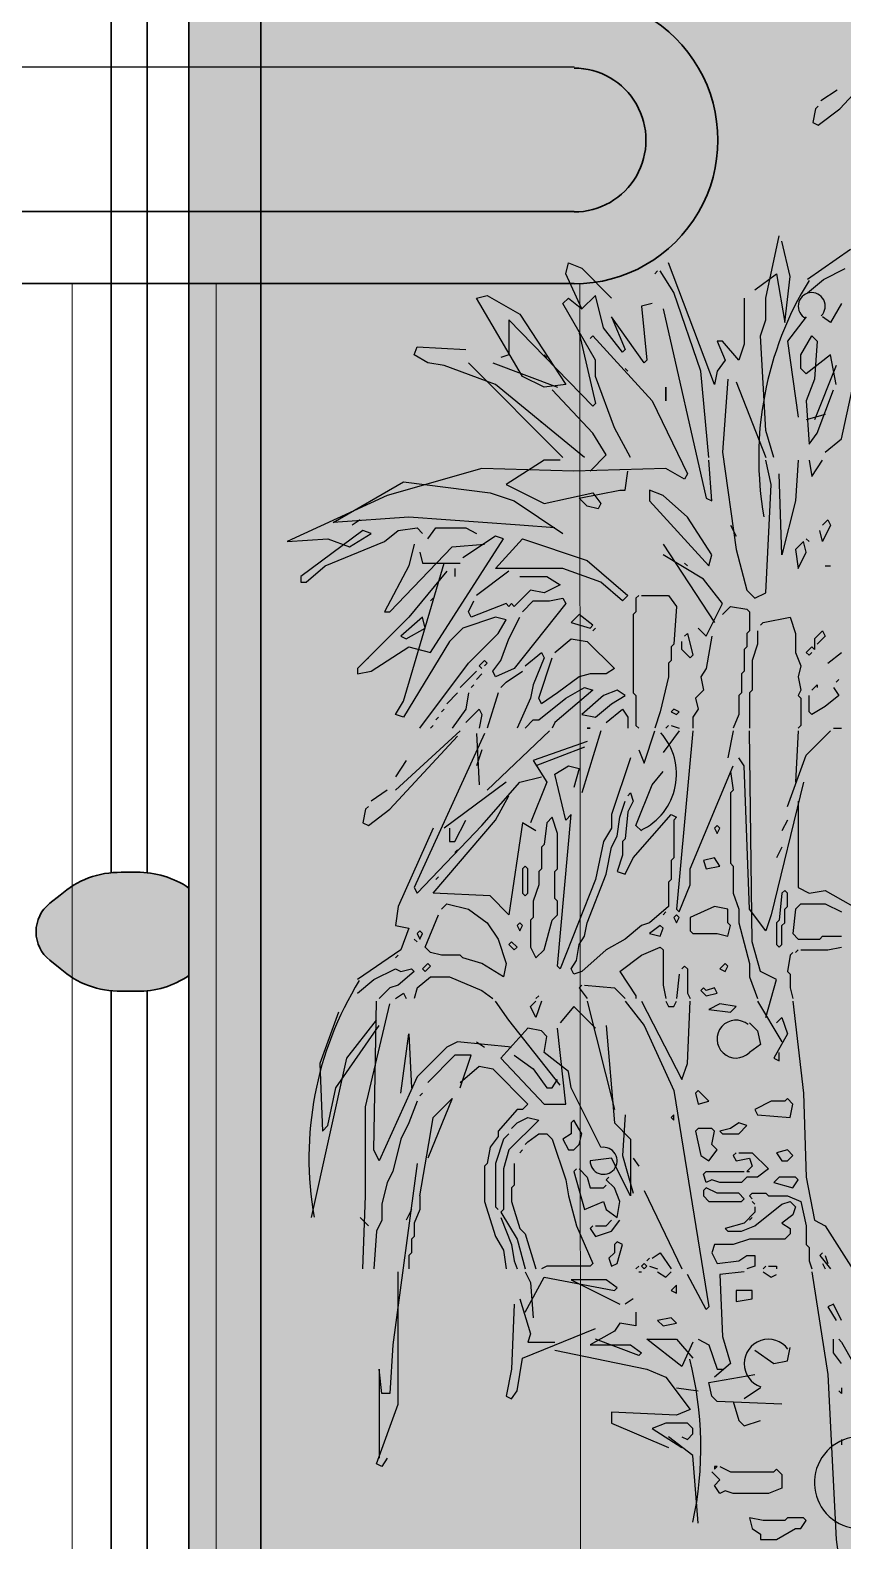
# Model space of a CAD drawing. Header units: millimetres. Extents: x 35877 to 3066687, y -650199 to -40525.
# Drawn here: x 144684.86 to 144696.17, y -179783.84 to -179762.84 of the extents above; entities that cross this region are included whole.
import ezdxf

# ---------------------------------------------------------------- set-up
doc = ezdxf.new("R2010")
doc.units = ezdxf.units.MM
doc.header["$MEASUREMENT"] = 0
for name, color, linetype, lineweight in [('A8_FURNITURE', 32, 'Continuous', 30), ('dim05', 1, 'Continuous', 13), ('Elevation 4.5', 206, 'Continuous', 5), ('FURNITURE', 32, 'Continuous', 9), ('NAME PLATE', 7, 'Continuous', 25)]:
    doc.layers.add(name, color=color, linetype=linetype, lineweight=lineweight)

# ---------------------------------------------------------------- blocks, each defined once
blk = doc.blocks.new('A$C76AA168E')
at = {"color": 116, "linetype": 'ByBlock', "true_color": 0x136734, "transparency": 33554687}
for p, q in [((234.45, 1202.68), (263.12, 1233.65)), ((233.3, 1210.71), (226.42, 1206.12)), ((224.12, 1202.68), (222.98, 1196.95)), ((225.27, 1203.83), (224.12, 1202.68)), ((224.12, 1202.68), (225.27, 1203.83)), ((225.27, 1195.8), (234.45, 1202.68)), ((222.98, 1196.95), (225.27, 1195.8)), ((203.03, 1122.5), (208.77, 1148.88)), ((213.35, 1131.67), (209.91, 1146.58)), ((239.04, 1143.03), (220.68, 1130.42)), ((118.15, 1132.82), (119.29, 1137.41)), ((119.29, 1137.41), (125.03, 1135.11)), ((125.03, 1135.11), (137.65, 1122.5)), ((181.24, 1085.79), (161.74, 1137.41)), ((227.56, 1130.42), (236.74, 1135)), ((125.03, 1117.91), (118.15, 1132.82)), ((157.15, 1133.97), (156, 1132.82)), ((156, 1132.82), (157.15, 1133.97)), ((164.03, 1124.79), (158.29, 1133.97)), ((198.44, 1125.94), (207.62, 1132.82)), ((207.62, 1132.82), (211.06, 1112.17)), ((211.06, 1112.17), (213.35, 1131.67)), ((220.68, 1124.68), (227.56, 1130.42)), ((80.29, 1122.5), (84.88, 1123.64)), ((99.79, 1089.23), (80.29, 1122.5)), ((84.88, 1123.64), (98.65, 1115.61)), ((117, 1120.2), (119.29, 1122.5)), ((119.29, 1122.5), (125.03, 1117.91)), ((130.77, 1123.64), (125.03, 1117.91)), ((134.21, 1109.88), (130.77, 1123.64)), ((175.5, 1091.53), (164.03, 1124.79)), ((193.85, 1122.5), (193.85, 1103)), ((203.03, 1113.32), (203.03, 1122.5)), ((98.65, 1115.61), (118.15, 1085.79)), ((130.77, 1096.11), (117, 1120.2)), ((154.85, 1120.2), (150.27, 1119.06)), ((150.27, 1119.06), (152.56, 1096.11)), ((159.44, 1117.91), (177.79, 1037.61)), ((235.15, 1120.2), (230.56, 1112.17)), ((94.06, 1113.32), (94.06, 1098.41)), ((129.62, 1076.61), (94.06, 1113.32)), ((142.24, 1099.56), (134.21, 1109.88)), ((151.41, 1094.97), (137.65, 1114.47)), ((137.65, 1114.47), (143.38, 1100.7)), ((200.74, 1106.44), (203.03, 1113.32)), ((220.24, 1114.47), (212.21, 1104.14)), ((230.56, 1112.17), (227.12, 1114.47)), ((123.88, 1107.58), (130.77, 1077.76)), ((128.47, 1105.29), (129.62, 1106.44)), ((129.62, 1106.44), (154.85, 1078.91)), ((184.68, 1104.14), (182.38, 1104.14)), ((182.38, 1104.14), (185.82, 1096.11)), ((191.56, 1096.11), (184.68, 1104.14)), ((193.85, 1103), (191.56, 1096.11)), ((203.03, 1066.29), (200.74, 1106.44)), ((212.21, 1104.14), (216.79, 1072.03)), ((217.94, 1098.41), (222.53, 1106.44)), ((222.53, 1106.44), (224.82, 1104.14)), ((224.82, 1104.14), (223.68, 1088.08)), ((53.91, 1098.41), (55.06, 1101.85)), ((59.65, 1094.97), (53.91, 1098.41)), ((55.06, 1101.85), (75.71, 1100.7)), ((94.06, 1098.41), (90.62, 1097.26)), ((108.97, 1098.41), (110.12, 1097.26)), ((130.77, 1089.23), (130.77, 1096.11)), ((143.38, 1100.7), (142.24, 1099.56)), ((152.56, 1096.11), (151.41, 1094.97)), ((185.82, 1096.11), (182.38, 1091.53)), ((217.94, 1092.67), (217.94, 1098.41)), ((230.56, 1098.41), (220.24, 1090.38)), ((232.85, 1085.79), (230.56, 1098.41)), ((66.53, 1093.82), (59.65, 1094.97)), ((88.32, 1085.79), (66.53, 1093.82)), ((76.85, 1094.97), (117, 1054.82)), ((87.18, 1094.97), (114.71, 1084.64)), ((108.97, 1084.64), (99.79, 1089.23)), ((138.79, 1067.44), (130.77, 1089.23)), ((143.38, 1092.67), (144.53, 1091.53)), ((178.94, 1054.82), (175.5, 1091.53)), ((182.38, 1091.53), (181.24, 1085.79)), ((220.24, 1090.38), (217.94, 1092.67)), ((232.85, 1093.82), (223.68, 1070.88)), ((126.18, 1054.82), (88.32, 1085.79)), ((118.15, 1085.79), (108.97, 1084.64)), ((129.62, 1065.14), (112.41, 1083.5)), ((160.59, 1084.64), (160.59, 1078.91)), ((160.59, 1078.91), (160.59, 1084.64)), ((186.97, 1088.08), (184.68, 1057.11)), ((190.41, 1086.94), (203.03, 1054.82)), ((223.68, 1088.08), (220.24, 1078.91)), ((224.82, 1065.14), (231.71, 1083.5)), ((235.15, 1062.85), (239.74, 1083.5)), ((130.77, 1077.76), (129.62, 1076.61)), ((154.85, 1078.91), (169.77, 1047.94)), ((220.24, 1078.91), (221.38, 1060.56)), ((106.68, 1070.88), (107.82, 1069.73)), ((228.27, 1073.17), (220.24, 1070.88)), ((135.35, 1055.97), (129.62, 1065.14)), ((145.68, 1054.82), (138.79, 1067.44)), ((206.47, 1054.82), (203.03, 1066.29)), ((221.38, 1060.56), (224.82, 1065.14)), ((184.68, 1057.11), (190.41, 1015.82)), ((228.27, 1057.11), (235.15, 1062.85)), ((108.97, 1053.67), (92.91, 1043.35)), ((115.85, 1053.67), (108.97, 1053.67)), ((128.47, 1049.08), (135.35, 1055.97)), ((180.09, 1036.47), (178.94, 1053.67)), ((205.32, 1043.35), (203.03, 1053.67)), ((216.79, 1053.67), (215.65, 1036.47)), ((221.38, 1053.67), (222.53, 1046.79)), ((222.53, 1046.79), (227.12, 1053.67)), ((19.5, 1027.29), (49.32, 1044.5)), ((82.59, 1050.23), (42.44, 1038.76)), ((49.32, 1044.5), (86.03, 1039.91)), ((121.59, 1049.08), (82.59, 1050.23)), ((160.59, 1050.23), (121.59, 1049.08)), ((143.38, 1041.06), (144.53, 1049.08)), ((168.62, 1045.64), (160.59, 1050.23)), ((169.77, 1047.94), (168.62, 1045.64)), ((209.91, 1013.53), (208.77, 1047.94)), ((42.44, 1038.76), (0, 1019.26)), ((86.03, 1039.91), (96.35, 1036.47)), ((92.91, 1043.35), (108.97, 1035.32)), ((108.97, 1035.32), (129.62, 1039.91)), ((123.88, 1037.61), (141.09, 1041.06)), ((129.62, 1039.91), (133.06, 1035.32)), ((141.09, 1041.06), (143.38, 1041.06)), ((153.71, 1041.06), (153.71, 1036.47)), ((159.44, 1038.76), (153.71, 1041.06)), ((169.77, 1029.58), (159.44, 1038.76)), ((203.03, 997.47), (205.32, 1043.35)), ((96.35, 1036.47), (117, 1022.7)), ((127.32, 1034.17), (123.88, 1037.61)), ((131.91, 1033.03), (127.32, 1034.17)), ((133.06, 1035.32), (131.91, 1033.03)), ((153.71, 1036.47), (178.94, 1008.94)), ((177.79, 1037.61), (180.09, 1036.47)), ((215.65, 1036.47), (209.91, 1013.53)), ((51.62, 1029.58), (19.5, 1027.29)), ((30.97, 1028.44), (27.53, 1026.14)), ((98.65, 1026.14), (51.62, 1029.58)), ((113.56, 1025), (98.65, 1026.14)), ((180.09, 1013.53), (169.77, 1029.58)), ((188.12, 1026.14), (190.41, 1021.55)), ((227.12, 1026.14), (229.41, 1028.44)), ((230.56, 1026.14), (227.12, 1019.26)), ((229.41, 1028.44), (230.56, 1026.14)), ((0, 1019.26), (17.21, 1020.41)), ((32.12, 1023.85), (5.74, 1004.35)), ((16.06, 1008.94), (41.29, 1019.26)), ((17.21, 1020.41), (26.38, 1016.97)), ((26.38, 1016.97), (35.56, 1022.7)), ((35.56, 1022.7), (32.12, 1023.85)), ((41.29, 1019.26), (47.03, 1023.85)), ((47.03, 1023.85), (55.06, 1025)), ((55.06, 1025), (57.35, 1022.7)), ((59.65, 1020.41), (63.09, 1025)), ((60.79, 972.23), (91.76, 1020.41)), ((63.09, 1025), (75.71, 1025)), ((88.32, 1021.55), (74.56, 1012.38)), ((75.71, 1025), (80.29, 1022.7)), ((91.76, 1020.41), (88.32, 1021.55)), ((88.32, 1007.79), (99.79, 1020.41)), ((99.79, 1020.41), (127.32, 1011.23)), ((219.09, 1019.26), (215.65, 1015.82)), ((220.24, 1014.67), (219.09, 1019.26)), ((220.24, 1020.41), (221.38, 1019.26)), ((227.12, 1019.26), (225.97, 1023.85)), ((43.59, 989.44), (69.97, 1016.97)), ((53.91, 1018.11), (51.62, 1008.94)), ((56.21, 1014.67), (57.35, 1010.08)), ((69.97, 1016.97), (83.74, 1018.11)), ((159.44, 1018.11), (181.24, 984.85)), ((176.65, 1003.2), (159.44, 1013.53)), ((178.94, 1008.94), (180.09, 1013.53)), ((190.41, 1015.82), (195, 998.61)), ((215.65, 1015.82), (216.79, 1007.79)), ((216.79, 1007.79), (220.24, 1014.67)), ((8.03, 1002.05), (16.06, 1008.94)), ((51.62, 1008.94), (41.29, 989.44)), ((49.32, 951.58), (66.53, 1010.08)), ((67.68, 1006.64), (51.62, 987.14)), ((57.35, 1010.08), (73.41, 1010.08)), ((71.12, 1007.79), (71.12, 1004.35)), ((94.06, 1006.64), (80.29, 996.32)), ((117, 1007.79), (88.32, 1007.79)), ((133.06, 1002.05), (117, 1007.79)), ((127.32, 1011.23), (144.53, 996.32)), ((168.62, 1010.08), (169.77, 1008.94)), ((228.27, 1008.94), (230.56, 1008.94)), ((5.74, 1004.35), (5.74, 1002.05)), ((5.74, 1002.05), (8.03, 1002.05)), ((98.65, 1004.35), (110.12, 1004.35)), ((115.85, 1000.91), (108.97, 997.47)), ((110.12, 1004.35), (115.85, 1000.91)), ((142.24, 994.03), (133.06, 1002.05)), ((184.68, 992.88), (176.65, 1003.2)), ((60.79, 994.03), (61.94, 995.17)), ((76.85, 989.44), (79.15, 994.03)), ((103.24, 998.61), (96.35, 991.73)), ((99.79, 989.44), (104.38, 994.03)), ((108.97, 997.47), (103.24, 998.61)), ((104.38, 994.03), (111.26, 994.03)), ((111.26, 994.03), (117, 995.17)), ((117, 995.17), (118.15, 992.88)), ((144.53, 996.32), (142.24, 994.03)), ((149.12, 996.32), (147.97, 995.17)), ((147.97, 995.17), (149.12, 996.32)), ((147.97, 995.17), (147.97, 989.44)), ((150.27, 996.32), (161.74, 996.32)), ((161.74, 996.32), (165.18, 991.73)), ((195, 998.61), (198.44, 995.17)), ((198.44, 995.17), (203.03, 997.47)), ((51.62, 987.14), (29.82, 965.35)), ((41.29, 989.44), (43.59, 989.44)), ((57.35, 987.14), (48.18, 979.11)), ((58.5, 982.55), (57.35, 987.14)), ((88.32, 987.14), (74.56, 982.55)), ((78, 987.14), (76.85, 989.44)), ((92.91, 992.88), (78, 987.14)), ((92.91, 986), (88.32, 987.14)), ((94.06, 991.73), (92.91, 992.88)), ((95.21, 992.88), (94.06, 991.73)), ((94.06, 977.97), (98.65, 987.14)), ((96.35, 991.73), (95.21, 992.88)), ((118.15, 992.88), (96.35, 965.35)), ((123.88, 988.29), (120.44, 984.85)), ((129.62, 983.7), (123.88, 988.29)), ((147.97, 989.44), (146.82, 988.29)), ((146.82, 988.29), (146.82, 955.03)), ((165.18, 991.73), (164.03, 975.67)), ((177.79, 979.11), (184.68, 992.88)), ((184.68, 988.29), (188.12, 991.73)), ((188.12, 991.73), (195, 990.58)), ((195, 990.58), (196.15, 989.44)), ((196.15, 989.44), (196.15, 981.41)), ((201.88, 984.85), (213.35, 987.14)), ((213.35, 987.14), (215.65, 980.26)), ((50.47, 977.97), (58.5, 982.55)), ((74.56, 982.55), (68.82, 976.82)), ((76.85, 967.64), (89.47, 980.26)), ((89.47, 980.26), (92.91, 986)), ((120.44, 984.85), (128.47, 982.55)), ((128.47, 982.55), (129.62, 983.7)), ((130.77, 982.55), (129.62, 981.41)), ((129.62, 981.41), (130.77, 982.55)), ((168.62, 979.11), (169.77, 980.26)), ((169.77, 980.26), (172.06, 971.08)), ((174.35, 982.55), (177.79, 979.11)), ((196.15, 981.41), (195, 980.26)), ((195, 980.26), (195, 974.53)), ((199.59, 981.41), (199.59, 975.67)), ((200.74, 983.7), (201.88, 984.85)), ((215.65, 980.26), (215.65, 972.23)), ((223.68, 977.97), (227.12, 981.41)), ((227.12, 981.41), (228.27, 979.11)), ((35.56, 964.2), (51.62, 974.53)), ((48.18, 979.11), (50.47, 977.97)), ((68.82, 976.82), (49.32, 944.7)), ((51.62, 974.53), (60.79, 972.23)), ((90.62, 968.79), (94.06, 977.97)), ((113.56, 972.23), (120.44, 977.97)), ((120.44, 977.97), (127.32, 976.82)), ((127.32, 976.82), (138.79, 965.35)), ((164.03, 975.67), (162.88, 974.53)), ((162.88, 974.53), (162.88, 968.79)), ((167.47, 973.38), (167.47, 976.82)), ((180.09, 979.11), (177.79, 965.35)), ((195, 974.53), (193.85, 973.38)), ((199.59, 975.67), (197.29, 968.79)), ((222.53, 974.53), (220.24, 972.23)), ((223.68, 973.38), (222.53, 974.53)), ((223.68, 977.97), (223.68, 973.38)), ((228.27, 979.11), (224.82, 975.67)), ((34.41, 969.94), (33.26, 968.79)), ((33.26, 968.79), (34.41, 969.94)), ((56.21, 940.11), (76.85, 967.64)), ((81.44, 966.5), (83.74, 968.79)), ((83.74, 968.79), (84.88, 967.64)), ((84.88, 967.64), (83.74, 966.5)), ((87.18, 964.2), (90.62, 968.79)), ((100.94, 966.5), (107.82, 972.23)), ((108.97, 969.94), (104.38, 958.47)), ((106.68, 952.73), (112.41, 969.94)), ((107.82, 972.23), (108.97, 969.94)), ((162.88, 968.79), (161.74, 967.64)), ((161.74, 967.64), (161.74, 961.91)), ((170.91, 969.94), (167.47, 973.38)), ((172.06, 971.08), (170.91, 969.94)), ((193.85, 973.38), (193.85, 964.2)), ((197.29, 968.79), (197.29, 956.17)), ((215.65, 972.23), (217.94, 966.5)), ((220.24, 972.23), (221.38, 971.08)), ((221.38, 971.08), (222.53, 972.23)), ((229.41, 967.64), (235.15, 972.23)), ((29.82, 965.35), (29.82, 963.05)), ((29.82, 963.05), (35.56, 964.2)), ((73.41, 957.32), (80.29, 964.2)), ((80.29, 960.76), (82.59, 963.05)), ((82.59, 965.35), (81.44, 966.5)), ((81.44, 966.5), (82.59, 965.35)), ((88.32, 961.91), (87.18, 964.2)), ((96.35, 965.35), (88.32, 961.91)), ((92.91, 959.61), (99.79, 964.2)), ((123.88, 961.91), (114.71, 955.03)), ((128.47, 963.05), (123.88, 961.91)), ((135.35, 963.05), (128.47, 963.05)), ((138.79, 965.35), (135.35, 963.05)), ((161.74, 961.91), (158.29, 947)), ((177.79, 965.35), (175.5, 961.91)), ((175.5, 961.91), (176.65, 956.17)), ((193.85, 964.2), (192.71, 963.05)), ((192.71, 963.05), (192.71, 955.03)), ((217.94, 966.5), (216.79, 961.91)), ((216.79, 961.91), (217.94, 956.17)), ((67.68, 950.44), (72.26, 955.03)), ((76.85, 955.03), (75.71, 948.14)), ((78, 957.32), (79.15, 958.47)), ((89.47, 955.03), (84.88, 940.11)), ((90.62, 957.32), (92.91, 959.61)), ((104.38, 958.47), (103.24, 952.73)), ((114.71, 955.03), (107.82, 950.44)), ((129.62, 956.17), (113.56, 942.41)), ((118.15, 952.73), (126.18, 957.32)), ((126.18, 957.32), (129.62, 956.17)), ((139.94, 956.17), (134.21, 953.88)), ((143.38, 953.88), (139.94, 956.17)), ((146.82, 955.03), (147.97, 953.88)), ((176.65, 956.17), (173.21, 952.73)), ((192.71, 955.03), (191.56, 953.88)), ((197.29, 956.17), (196.15, 955.03)), ((196.15, 955.03), (196.15, 940.11)), ((217.94, 956.17), (216.79, 953.88)), ((222.53, 956.17), (224.82, 958.47)), ((224.82, 958.47), (224.82, 957.32)), ((231.71, 957.32), (234, 953.88)), ((232.85, 959.61), (234, 960.76)), ((45.88, 945.85), (49.32, 951.58)), ((103.24, 952.73), (97.5, 940.11)), ((106.68, 943.55), (118.15, 952.73)), ((107.82, 950.44), (106.68, 952.73)), ((134.21, 953.88), (125.03, 945.85)), ((130.77, 944.7), (137.65, 950.44)), ((137.65, 950.44), (143.38, 953.88)), ((147.97, 953.88), (147.97, 941.26)), ((173.21, 952.73), (174.35, 948.14)), ((191.56, 953.88), (191.56, 945.85)), ((216.79, 953.88), (217.94, 952.73)), ((217.94, 952.73), (217.94, 941.26)), ((221.38, 947), (221.38, 953.88)), ((228.27, 949.29), (222.53, 945.85)), ((234, 953.88), (228.27, 949.29)), ((49.32, 944.7), (45.88, 945.85)), ((63.09, 943.55), (64.24, 944.7)), ((65.38, 947), (66.53, 948.14)), ((75.71, 948.14), (69.97, 940.11)), ((75.71, 942.41), (81.44, 948.14)), ((81.44, 948.14), (82.59, 945.85)), ((82.59, 945.85), (81.44, 940.11)), ((100.94, 940.11), (104.38, 943.55)), ((104.38, 943.55), (106.68, 943.55)), ((113.56, 942.41), (112.41, 940.11)), ((125.03, 945.85), (130.77, 944.7)), ((135.35, 942.41), (142.24, 948.14)), ((142.24, 948.14), (144.53, 944.7)), ((144.53, 944.7), (144.53, 940.11)), ((158.29, 947), (156, 940.11)), ((164.03, 948.14), (162.88, 947)), ((162.88, 947), (165.18, 945.85)), ((166.32, 947), (164.03, 948.14)), ((165.18, 945.85), (166.32, 947)), ((174.35, 948.14), (172.06, 944.7)), ((172.06, 944.7), (172.06, 940.11)), ((191.56, 945.85), (189.27, 940.11)), ((222.53, 945.85), (221.38, 947)), ((43.59, 905.7), (72.26, 936.67)), ((73.41, 938.97), (45.88, 913.73)), ((83.74, 937.82), (53.91, 872.44)), ((61.94, 941.26), (60.79, 940.11)), ((60.79, 940.11), (61.94, 941.26)), ((80.29, 937.82), (81.44, 916.03)), ((111.26, 938.97), (84.88, 913.73)), ((133.06, 938.97), (125.03, 912.58)), ((128.47, 940.11), (127.32, 940.11)), ((127.32, 940.11), (128.47, 940.11)), ((147.97, 941.26), (149.12, 940.11)), ((151.41, 925.2), (156, 938.97)), ((166.32, 938.97), (159.44, 929.79)), ((161.74, 941.26), (160.59, 940.11)), ((160.59, 940.11), (161.74, 941.26)), ((162.88, 941.26), (166.32, 940.11)), ((172.06, 938.97), (165.18, 863.26)), ((189.27, 938.97), (186.97, 927.5)), ((197.29, 849.5), (196.15, 938.97)), ((216.79, 938.97), (215.65, 917.17)), ((217.94, 941.26), (216.79, 940.11)), ((220.24, 928.64), (230.56, 938.97)), ((231.71, 940.11), (235.15, 940.11)), ((82.59, 930.94), (80.29, 924.05)), ((127.32, 934.38), (104.38, 926.35)), ((126.18, 932.08), (105.53, 924.05)), ((149.12, 930.94), (151.41, 925.2)), ((50.47, 926.35), (45.88, 919.47)), ((104.38, 926.35), (110.12, 917.17)), ((113.56, 920.61), (119.29, 924.05)), ((119.29, 924.05), (123.88, 922.91)), ((123.88, 922.91), (121.59, 914.88)), ((145.68, 927.5), (137.65, 903.41)), ((170.91, 880.47), (189.27, 924.05)), ((193.85, 924.05), (191.56, 927.5)), ((196.15, 863.26), (193.85, 924.05)), ((212.21, 906.85), (220.24, 928.64)), ((92.91, 917.17), (66.53, 897.67)), ((82.59, 898.82), (98.65, 917.17)), ((98.65, 917.17), (107.82, 919.47)), ((110.12, 917.17), (103.24, 899.97)), ((118.15, 901.11), (113.56, 920.61)), ((154.85, 916.03), (159.44, 921.76)), ((188.12, 921.76), (189.27, 913.73)), ((219.09, 917.17), (205.32, 860.97)), ((42.44, 913.73), (35.56, 909.14)), ((88.32, 901.11), (94.06, 911.44)), ((144.53, 911.44), (145.68, 912.58)), ((145.68, 912.58), (146.82, 909.14)), ((147.97, 898.82), (154.85, 916.03)), ((189.27, 913.73), (188.12, 912.58)), ((188.12, 912.58), (188.12, 882.76)), ((33.26, 905.7), (32.12, 899.97)), ((34.41, 906.85), (33.26, 905.7)), ((33.26, 905.7), (34.41, 906.85)), ((34.41, 898.82), (43.59, 905.7)), ((114.71, 839.17), (120.44, 903.41)), ((120.44, 903.41), (118.15, 901.11)), ((137.65, 903.41), (137.65, 897.67)), ((141.09, 902.26), (143.38, 909.14)), ((144.53, 904.55), (143.38, 893.08)), ((146.82, 909.14), (144.53, 904.55)), ((146.82, 885.05), (162.88, 903.41)), ((162.88, 903.41), (165.18, 902.26)), ((216.79, 909.14), (216.79, 872.44)), ((32.12, 899.97), (34.41, 898.82)), ((61.94, 897.67), (47.03, 864.41)), ((55.06, 870.14), (82.59, 898.82)), ((61.94, 870.14), (88.32, 901.11)), ((68.82, 897.67), (68.82, 891.94)), ((71.12, 891.94), (75.71, 901.11)), ((99.79, 899.97), (94.06, 860.97)), ((105.53, 896.53), (99.79, 899.97)), ((110.12, 899.97), (108.97, 890.79)), ((112.41, 902.26), (110.12, 899.97)), ((114.71, 895.38), (112.41, 902.26)), ((137.65, 897.67), (134.21, 891.94)), ((139.94, 894.23), (141.09, 902.26)), ((150.27, 896.53), (147.97, 898.82)), ((165.18, 902.26), (164.03, 901.11)), ((164.03, 901.11), (164.03, 885.05)), ((182.38, 898.82), (181.24, 897.67)), ((181.24, 897.67), (182.38, 895.38)), ((183.53, 897.67), (182.38, 898.82)), ((182.38, 895.38), (183.53, 897.67)), ((212.21, 901.11), (209.91, 896.53)), ((68.82, 891.94), (71.12, 891.94)), ((108.97, 890.79), (107.82, 889.64)), ((114.71, 880.47), (114.71, 895.38)), ((134.21, 891.94), (130.77, 875.88)), ((137.65, 889.64), (139.94, 894.23)), ((143.38, 893.08), (142.24, 891.94)), ((142.24, 891.94), (142.24, 886.2)), ((72.26, 888.5), (71.12, 887.35)), ((71.12, 887.35), (72.26, 888.5)), ((107.82, 889.64), (107.82, 880.47)), ((135.35, 878.17), (137.65, 889.64)), ((142.24, 886.2), (139.94, 879.32)), ((143.38, 878.17), (146.82, 885.05)), ((164.03, 885.05), (162.88, 883.91)), ((181.24, 885.05), (176.65, 883.91)), ((183.53, 881.61), (181.24, 885.05)), ((209.91, 889.64), (207.62, 885.05)), ((100.94, 881.61), (99.79, 880.47)), ((99.79, 880.47), (99.79, 870.14)), ((102.09, 880.47), (100.94, 881.61)), ((102.09, 870.14), (102.09, 880.47)), ((107.82, 880.47), (106.68, 879.32)), ((106.68, 879.32), (106.68, 873.58)), ((113.56, 879.32), (114.71, 880.47)), ((113.56, 867.85), (113.56, 879.32)), ((127.32, 857.53), (135.35, 878.17)), ((139.94, 879.32), (143.38, 878.17)), ((162.88, 883.91), (162.88, 875.88)), ((170.91, 873.58), (170.91, 880.47)), ((176.65, 883.91), (177.79, 880.47)), ((177.79, 880.47), (183.53, 881.61)), ((188.12, 882.76), (189.27, 881.61)), ((189.27, 881.61), (189.27, 870.14)), ((53.91, 872.44), (55.06, 870.14)), ((64.24, 877.03), (63.09, 875.88)), ((63.09, 875.88), (64.24, 877.03)), ((106.68, 873.58), (104.38, 866.7)), ((130.77, 875.88), (115.85, 838.02)), ((162.88, 875.88), (161.74, 874.73)), ((161.74, 874.73), (161.74, 864.41)), ((166.32, 862.11), (170.91, 873.58)), ((216.79, 872.44), (221.38, 870.14)), ((86.03, 869), (61.94, 870.14)), ((65.38, 863.26), (67.68, 865.55)), ((67.68, 865.55), (76.85, 863.26)), ((94.06, 860.97), (86.03, 869)), ((99.79, 870.14), (100.94, 869)), ((100.94, 869), (102.09, 870.14)), ((104.38, 866.7), (104.38, 859.82)), ((114.71, 866.7), (113.56, 867.85)), ((114.71, 860.97), (114.71, 866.7)), ((189.27, 870.14), (191.56, 863.26)), ((209.91, 870.14), (208.77, 858.67)), ((211.06, 871.29), (209.91, 870.14)), ((212.21, 870.14), (211.06, 871.29)), ((212.21, 864.41), (212.21, 870.14)), ((215.65, 863.26), (217.94, 865.55)), ((217.94, 865.55), (228.27, 865.55)), ((221.38, 870.14), (228.27, 871.29)), ((228.27, 871.29), (252.35, 857.53)), ((228.27, 865.55), (235.15, 862.11)), ((47.03, 864.41), (45.88, 856.38)), ((58.5, 847.2), (64.24, 860.97)), ((76.85, 863.26), (84.88, 857.53)), ((104.38, 859.82), (103.24, 858.67)), ((103.24, 858.67), (103.24, 847.2)), ((108.97, 846.05), (112.41, 858.67)), ((112.41, 858.67), (114.71, 860.97)), ((161.74, 864.41), (153.71, 857.53)), ((160.59, 862.11), (159.44, 860.97)), ((159.44, 860.97), (160.59, 862.11)), ((165.18, 860.97), (164.03, 859.82)), ((164.03, 859.82), (165.18, 857.53)), ((165.18, 863.26), (166.32, 862.11)), ((166.32, 859.82), (165.18, 860.97)), ((165.18, 857.53), (166.32, 859.82)), ((181.24, 864.41), (170.91, 859.82)), ((170.91, 859.82), (170.91, 854.08)), ((186.97, 863.26), (181.24, 864.41)), ((186.97, 857.53), (186.97, 863.26)), ((191.56, 863.26), (191.56, 857.53)), ((203.03, 854.08), (196.15, 863.26)), ((205.32, 860.97), (203.03, 854.08)), ((208.77, 858.67), (207.62, 857.53)), ((211.06, 863.26), (212.21, 864.41)), ((211.06, 857.53), (211.06, 863.26)), ((215.65, 863.26), (214.5, 852.94)), ((45.88, 856.38), (51.62, 855.23)), ((51.62, 855.23), (48.18, 846.05)), ((56.21, 854.08), (55.06, 852.94)), ((55.06, 852.94), (56.21, 850.64)), ((57.35, 852.94), (56.21, 854.08)), ((56.21, 850.64), (57.35, 852.94)), ((84.88, 857.53), (89.47, 850.64)), ((98.65, 857.53), (97.5, 856.38)), ((97.5, 856.38), (98.65, 854.08)), ((99.79, 856.38), (98.65, 857.53)), ((98.65, 854.08), (99.79, 856.38)), ((126.18, 851.79), (127.32, 857.53)), ((150.27, 856.38), (143.38, 850.64)), ((153.71, 857.53), (150.27, 856.38)), ((158.29, 856.38), (153.71, 852.94)), ((153.71, 852.94), (158.29, 851.79)), ((159.44, 855.23), (158.29, 856.38)), ((158.29, 851.79), (159.44, 855.23)), ((170.91, 854.08), (172.06, 852.94)), ((172.06, 852.94), (182.38, 852.94)), ((182.38, 852.94), (186.97, 851.79)), ((188.12, 856.38), (186.97, 857.53)), ((186.97, 851.79), (188.12, 856.38)), ((191.56, 857.53), (196.15, 840.32)), ((207.62, 857.53), (207.62, 848.35)), ((209.91, 856.38), (211.06, 857.53)), ((209.91, 848.35), (209.91, 856.38)), ((214.5, 852.94), (216.79, 850.64)), ((48.18, 846.05), (29.82, 833.44)), ((55.06, 849.5), (53.91, 850.64)), ((53.91, 850.64), (55.06, 849.5)), ((60.79, 844.91), (58.5, 847.2)), ((89.47, 850.64), (92.91, 840.32)), ((95.21, 849.5), (94.06, 848.35)), ((94.06, 848.35), (96.35, 846.05)), ((97.5, 847.2), (95.21, 849.5)), ((96.35, 846.05), (97.5, 847.2)), ((103.24, 847.2), (105.53, 842.61)), ((105.53, 842.61), (108.97, 846.05)), ((122.74, 841.47), (123.88, 848.35)), ((123.88, 848.35), (126.18, 851.79)), ((135.35, 846.05), (125.03, 836.88)), ((143.38, 850.64), (135.35, 846.05)), ((150.27, 843.76), (158.29, 847.2)), ((158.29, 847.2), (159.44, 846.05)), ((159.44, 846.05), (159.44, 831.14)), ((200.74, 836.88), (197.29, 849.5)), ((207.62, 848.35), (208.77, 847.2)), ((208.77, 847.2), (209.91, 848.35)), ((216.79, 846.05), (215.65, 844.91)), ((215.65, 844.91), (216.79, 846.05)), ((216.79, 850.64), (225.97, 850.64)), ((217.94, 846.05), (229.41, 846.05)), ((225.97, 850.64), (227.12, 851.79)), ((227.12, 851.79), (235.15, 851.79)), ((229.41, 846.05), (235.15, 847.2)), ((47.03, 843.76), (45.88, 842.61)), ((45.88, 842.61), (47.03, 843.76)), ((59.65, 840.32), (57.35, 838.02)), ((60.79, 839.17), (59.65, 840.32)), ((65.38, 843.76), (60.79, 844.91)), ((73.41, 843.76), (65.38, 843.76)), ((74.56, 842.61), (73.41, 843.76)), ((82.59, 840.32), (74.56, 842.61)), ((91.76, 834.58), (82.59, 840.32)), ((92.91, 840.32), (91.76, 834.58)), ((120.44, 838.02), (122.74, 841.47)), ((141.09, 836.88), (150.27, 843.76)), ((185.82, 840.32), (183.53, 838.02)), ((186.97, 839.17), (185.82, 840.32)), ((196.15, 840.32), (196.15, 834.58)), ((213.35, 843.76), (212.21, 836.88)), ((214.5, 844.91), (213.35, 843.76)), ((213.35, 843.76), (214.5, 844.91)), ((29.82, 827.7), (36.71, 833.44)), ((36.71, 833.44), (45.88, 838.02)), ((45.88, 838.02), (48.18, 836.88)), ((53.91, 836.88), (47.03, 831.14)), ((48.18, 836.88), (52.76, 838.02)), ((52.76, 838.02), (53.91, 836.88)), ((55.06, 830), (60.79, 834.58)), ((57.35, 838.02), (58.5, 836.88)), ((58.5, 836.88), (60.79, 839.17)), ((60.79, 834.58), (68.82, 834.58)), ((68.82, 834.58), (82.59, 828.85)), ((115.85, 838.02), (114.71, 839.17)), ((121.59, 835.73), (120.44, 838.02)), ((125.03, 836.88), (121.59, 835.73)), ((141.09, 836.88), (147.97, 826.55)), ((166.32, 835.73), (165.18, 825.41)), ((167.47, 838.02), (168.62, 839.17)), ((168.62, 839.17), (169.77, 838.02)), ((169.77, 838.02), (169.77, 827.7)), ((183.53, 838.02), (185.82, 836.88)), ((185.82, 836.88), (186.97, 839.17)), ((196.15, 834.58), (199.59, 825.41)), ((207.62, 833.44), (200.74, 836.88)), ((203.03, 817.38), (207.62, 833.44)), ((212.21, 836.88), (213.35, 835.73)), ((213.35, 835.73), (213.35, 830)), ((43.59, 830), (39, 825.41)), ((47.03, 831.14), (43.59, 830)), ((45.88, 825.41), (49.32, 827.7)), ((49.32, 827.7), (50.47, 825.41)), ((55.06, 830), (53.91, 825.41)), ((82.59, 828.85), (87.18, 825.41)), ((106.68, 826.55), (105.53, 825.41)), ((105.53, 825.41), (106.68, 826.55)), ((125.03, 831.14), (123.88, 830)), ((123.88, 830), (125.03, 831.14)), ((123.88, 830), (127.32, 825.41)), ((126.18, 831.14), (138.79, 830)), ((138.79, 830), (143.38, 825.41)), ((147.97, 826.55), (147.97, 825.41)), ((159.44, 831.14), (160.59, 825.41)), ((169.77, 827.7), (170.91, 825.41)), ((176.65, 830), (175.5, 828.85)), ((175.5, 828.85), (177.79, 826.55)), ((177.79, 828.85), (176.65, 830)), ((181.24, 830), (177.79, 828.85)), ((177.79, 826.55), (182.38, 827.7)), ((182.38, 827.7), (181.24, 830)), ((213.35, 830), (214.5, 825.41)), ((33.26, 779.52), (43.59, 823.11)), ((36.71, 761.17), (37.85, 824.26)), ((94.06, 816.23), (88.32, 824.26)), ((103.24, 821.97), (105.53, 824.26)), ((105.53, 817.38), (103.24, 821.97)), ((107.82, 824.26), (105.53, 817.38)), ((121.59, 821.97), (115.85, 815.08)), ((130.77, 812.79), (121.59, 821.97)), ((127.32, 824.26), (138.79, 778.38)), ((143.38, 824.26), (151.41, 813.94)), ((150.27, 824.26), (167.47, 791)), ((160.59, 824.26), (161.74, 821.97)), ((161.74, 821.97), (164.03, 821.97)), ((164.03, 821.97), (165.18, 824.26)), ((169.77, 797.88), (170.91, 824.26)), ((183.53, 823.11), (178.94, 820.82)), ((178.94, 820.82), (188.12, 819.67)), ((190.41, 821.97), (183.53, 823.11)), ((188.12, 819.67), (190.41, 821.97)), ((199.59, 824.26), (209.91, 807.05)), ((214.5, 824.26), (219.09, 785.26)), ((21.79, 819.67), (13.76, 797.88)), ((20.65, 787.55), (39, 813.94)), ((25.24, 800.17), (37.85, 816.23)), ((115.85, 788.7), (94.06, 816.23)), ((135.35, 813.94), (138.79, 772.64)), ((151.41, 813.94), (164.03, 786.41)), ((196.15, 815.08), (199.59, 811.64)), ((207.62, 815.08), (209.91, 817.38)), ((209.91, 817.38), (212.21, 810.5)), ((48.18, 785.26), (51.62, 810.5)), ((51.62, 810.5), (52.76, 787.55)), ((102.09, 812.79), (90.62, 800.17)), ((107.82, 811.64), (102.09, 812.79)), ((110.12, 809.35), (107.82, 811.64)), ((108.97, 802.47), (110.12, 809.35)), ((118.15, 780.67), (114.71, 812.79)), ((199.59, 811.64), (200.74, 805.91)), ((212.21, 810.5), (206.47, 800.17)), ((67.68, 804.76), (55.06, 792.14)), ((71.12, 801.32), (59.65, 789.85)), ((72.26, 807.05), (67.68, 804.76)), ((78, 801.32), (71.12, 801.32)), ((95.21, 804.76), (72.26, 807.05)), ((73.41, 787.55), (78, 801.32)), ((80.29, 807.05), (83.74, 804.76)), ((96.35, 801.32), (104.38, 795.58)), ((119.29, 794.44), (108.97, 802.47)), ((200.74, 805.91), (196.15, 802.47)), ((208.77, 799.02), (208.77, 802.47)), ((10.32, 732.5), (25.24, 800.17)), ((13.76, 797.88), (14.91, 769.2)), ((73.41, 789.85), (81.44, 796.73)), ((81.44, 796.73), (87.18, 795.58)), ((87.18, 795.58), (102.09, 780.67)), ((90.62, 800.17), (108.97, 780.67)), ((104.38, 795.58), (110.12, 787.55)), ((120.44, 787.55), (119.29, 794.44)), ((167.47, 791), (169.77, 797.88)), ((206.47, 800.17), (208.77, 799.02)), ((55.06, 792.14), (39, 756.58)), ((112.41, 787.55), (114.71, 791)), ((17.21, 771.5), (20.65, 787.55)), ((55.06, 781.82), (51.62, 772.64)), ((56.21, 784.11), (57.35, 785.26)), ((69.97, 782.97), (59.65, 757.73)), ((61.94, 774.94), (69.97, 782.97)), ((110.12, 787.55), (112.41, 787.55)), ((133.06, 762.32), (120.44, 787.55)), ((164.03, 786.41), (178.94, 694.64)), ((174.35, 786.41), (173.21, 785.26)), ((173.21, 785.26), (174.35, 780.67)), ((178.94, 781.82), (174.35, 786.41)), ((174.35, 780.67), (178.94, 781.82)), ((205.32, 781.82), (198.44, 778.38)), ((211.06, 781.82), (205.32, 781.82)), ((212.21, 782.97), (211.06, 781.82)), ((214.5, 780.67), (212.21, 782.97)), ((219.09, 785.26), (220.24, 749.7)), ((33.26, 741.67), (33.26, 779.52)), ((97.5, 778.38), (89.47, 769.2)), ((99.79, 778.38), (97.5, 778.38)), ((102.09, 780.67), (99.79, 778.38)), ((108.97, 780.67), (118.15, 780.67)), ((143.38, 776.08), (142.24, 758.88)), ((164.03, 776.08), (162.88, 774.94)), ((164.03, 773.79), (164.03, 776.08)), ((198.44, 778.38), (199.59, 776.08)), ((199.59, 776.08), (213.35, 774.94)), ((213.35, 774.94), (214.5, 780.67)), ((14.91, 769.2), (17.21, 771.5)), ((51.62, 772.64), (48.18, 765.76)), ((60.79, 768.05), (61.94, 774.94)), ((89.47, 769.2), (89.47, 766.91)), ((106.68, 773.79), (94.06, 761.17)), ((95.21, 770.35), (97.5, 772.64)), ((97.5, 772.64), (102.09, 774.94)), ((102.09, 774.94), (106.68, 773.79)), ((121.59, 773.79), (120.44, 772.64)), ((120.44, 772.64), (120.44, 768.05)), ((125.03, 768.05), (121.59, 773.79)), ((138.79, 772.64), (145.68, 765.76)), ((162.88, 774.94), (164.03, 773.79)), ((174.35, 770.35), (173.21, 769.2)), ((173.21, 769.2), (175.5, 758.88)), ((180.09, 770.35), (174.35, 770.35)), ((181.24, 769.2), (180.09, 770.35)), ((180.09, 763.47), (181.24, 769.2)), ((188.12, 770.35), (183.53, 769.2)), ((183.53, 769.2), (184.68, 768.05)), ((191.56, 772.64), (188.12, 770.35)), ((195, 771.5), (191.56, 772.64)), ((191.56, 768.05), (195, 771.5)), ((48.18, 765.76), (44.74, 752)), ((56.21, 741.67), (60.79, 768.05)), ((89.47, 766.91), (86.03, 762.32)), ((91.76, 765.76), (88.32, 755.44)), ((91.76, 765.76), (94.06, 768.05)), ((100.94, 763.47), (102.09, 764.61)), ((102.09, 764.61), (106.68, 768.05)), ((106.68, 768.05), (110.12, 768.05)), ((110.12, 768.05), (112.41, 765.76)), ((112.41, 765.76), (118.15, 748.55)), ((120.44, 768.05), (117, 765.76)), ((117, 765.76), (119.29, 761.17)), ((121.59, 761.17), (123.88, 763.47)), ((123.88, 763.47), (125.03, 768.05)), ((145.68, 765.76), (145.68, 741.67)), ((182.38, 761.17), (180.09, 763.47)), ((184.68, 768.05), (191.56, 768.05)), ((39, 756.58), (36.71, 761.17)), ((86.03, 762.32), (84.88, 755.44)), ((94.06, 761.17), (91.76, 753.14)), ((98.65, 760.02), (99.79, 761.17)), ((119.29, 761.17), (121.59, 761.17)), ((137.65, 757.73), (128.47, 756.58)), ((145.68, 741.67), (137.65, 757.73)), ((142.24, 758.88), (146.82, 742.82)), ((146.82, 757.73), (149.12, 754.29)), ((175.5, 758.88), (178.94, 756.58)), ((178.94, 756.58), (182.38, 761.17)), ((190.41, 760.02), (189.27, 758.88)), ((189.27, 758.88), (190.41, 760.02)), ((189.27, 758.88), (190.41, 756.58)), ((190.41, 756.58), (196.15, 757.73)), ((191.56, 760.02), (197.29, 760.02)), ((196.15, 757.73), (197.29, 754.29)), ((197.29, 760.02), (204.18, 753.14)), ((212.21, 761.17), (207.62, 760.02)), ((207.62, 760.02), (209.91, 756.58)), ((209.91, 756.58), (212.21, 756.58)), ((214.5, 758.88), (212.21, 761.17)), ((212.21, 756.58), (214.5, 758.88)), ((44.74, 752), (42.44, 747.41)), ((55.06, 755.44), (44.74, 678.58)), ((84.88, 755.44), (83.74, 754.29)), ((83.74, 754.29), (83.74, 739.38)), ((88.32, 755.44), (88.32, 737.08)), ((91.76, 753.14), (91.76, 735.94)), ((96.35, 755.44), (96.35, 746.26)), ((122.74, 753.14), (121.59, 752)), ((121.59, 752), (122.74, 753.14)), ((121.59, 752), (126.18, 735.94)), ((123.88, 753.14), (127.32, 749.7)), ((127.32, 749.7), (128.47, 745.11)), ((135.35, 748.55), (136.5, 749.7)), ((176.65, 750.85), (177.79, 752)), ((177.79, 747.41), (176.65, 750.85)), ((177.79, 752), (193.85, 752)), ((195, 749.7), (192.71, 747.41)), ((197.29, 754.29), (195, 752)), ((195, 752), (196.15, 752)), ((199.59, 749.7), (195, 749.7)), ((204.18, 753.14), (199.59, 749.7)), ((208.77, 749.7), (206.47, 747.41)), ((215.65, 749.7), (208.77, 749.7)), ((216.79, 748.55), (215.65, 749.7)), ((220.24, 749.7), (223.68, 731.35)), ((42.44, 747.41), (40.15, 738.23)), ((96.35, 746.26), (95.21, 745.11)), ((95.21, 745.11), (95.21, 739.38)), ((118.15, 748.55), (119.29, 741.67)), ((128.47, 745.11), (134.21, 745.11)), ((134.21, 745.11), (135.35, 746.26)), ((138.79, 745.11), (135.35, 748.55)), ((141.09, 739.38), (138.79, 745.11)), ((151.41, 743.97), (167.47, 710.7)), ((177.79, 745.11), (176.65, 743.97)), ((176.65, 743.97), (176.65, 741.67)), ((180.09, 748.55), (177.79, 747.41)), ((182.38, 742.82), (177.79, 745.11)), ((183.53, 747.41), (180.09, 748.55)), ((192.71, 747.41), (183.53, 747.41)), ((206.47, 747.41), (214.5, 745.11)), ((214.5, 745.11), (216.79, 748.55)), ((32.12, 710.7), (33.26, 741.67)), ((40.15, 738.23), (40.15, 731.35)), ((56.21, 741.67), (56.21, 735.94)), ((83.74, 739.38), (88.32, 724.47)), ((88.32, 737.08), (89.47, 735.94)), ((95.21, 739.38), (98.65, 727.91)), ((119.29, 741.67), (122.74, 729.05)), ((126.18, 735.94), (134.21, 739.38)), ((134.21, 739.38), (135.35, 735.94)), ((139.94, 732.5), (141.09, 739.38)), ((176.65, 741.67), (178.94, 739.38)), ((178.94, 739.38), (192.71, 739.38)), ((191.56, 742.82), (182.38, 742.82)), ((193.85, 740.52), (191.56, 742.82)), ((192.71, 739.38), (193.85, 740.52)), ((196.15, 741.67), (197.29, 742.82)), ((197.29, 740.52), (196.15, 741.67)), ((196.15, 741.67), (197.29, 740.52)), ((197.29, 742.82), (203.03, 742.82)), ((198.44, 738.23), (197.29, 739.38)), ((197.29, 739.38), (198.44, 738.23)), ((198.44, 729.05), (209.91, 738.23)), ((198.44, 737.08), (198.44, 734.79)), ((203.03, 742.82), (204.18, 741.67)), ((204.18, 741.67), (212.21, 741.67)), ((209.91, 738.23), (213.35, 739.38)), ((212.21, 741.67), (217.94, 739.38)), ((213.35, 739.38), (215.65, 737.08)), ((215.65, 737.08), (214.5, 733.64)), ((217.94, 739.38), (220.24, 729.05)), ((30.97, 732.5), (34.41, 729.05)), ((40.15, 731.35), (37.85, 726.76)), ((52.76, 735.94), (50.47, 731.35)), ((56.21, 735.94), (53.91, 730.2)), ((91.76, 735.94), (90.62, 734.79)), ((90.62, 734.79), (97.5, 723.32)), ((90.62, 732.5), (95.21, 721.02)), ((135.35, 735.94), (139.94, 732.5)), ((135.35, 729.05), (137.65, 731.35)), ((137.65, 726.76), (141.09, 731.35)), ((198.44, 734.79), (193.85, 730.2)), ((197.29, 732.5), (196.15, 731.35)), ((196.15, 731.35), (197.29, 732.5)), ((214.5, 733.64), (209.91, 730.2)), ((223.68, 731.35), (228.27, 729.05)), ((37.85, 726.76), (36.71, 710.7)), ((53.91, 724.47), (52.76, 723.32)), ((53.91, 730.2), (53.91, 724.47)), ((88.32, 724.47), (91.76, 718.73)), ((98.65, 727.91), (100.94, 725.61)), ((100.94, 725.61), (105.53, 710.7)), ((122.74, 729.05), (129.62, 713)), ((129.62, 729.05), (128.47, 727.91)), ((128.47, 727.91), (129.62, 729.05)), ((128.47, 727.91), (130.77, 724.47)), ((130.77, 729.05), (135.35, 729.05)), ((130.77, 724.47), (137.65, 726.76)), ((193.85, 730.2), (185.82, 727.91)), ((185.82, 727.91), (186.97, 726.76)), ((186.97, 726.76), (192.71, 726.76)), ((192.71, 726.76), (198.44, 729.05)), ((209.91, 730.2), (213.35, 727.91)), ((213.35, 725.61), (211.06, 723.32)), ((213.35, 727.91), (213.35, 725.61)), ((220.24, 729.05), (220.24, 721.02)), ((228.27, 729.05), (250.06, 694.64)), ((52.76, 717.58), (51.62, 716.44)), ((52.76, 723.32), (52.76, 717.58)), ((91.76, 718.73), (92.91, 710.7)), ((95.21, 721.02), (96.35, 714.14)), ((97.5, 723.32), (100.94, 710.7)), ((138.79, 717.58), (136.5, 715.29)), ((139.94, 722.17), (138.79, 721.02)), ((138.79, 721.02), (138.79, 717.58)), ((142.24, 721.02), (139.94, 722.17)), ((139.94, 713), (142.24, 721.02)), ((154.85, 715.29), (158.29, 717.58)), ((158.29, 717.58), (162.88, 710.7)), ((181.24, 721.02), (180.09, 717.58)), ((180.09, 717.58), (182.38, 713)), ((189.27, 721.02), (181.24, 721.02)), ((196.15, 723.32), (189.27, 721.02)), ((211.06, 723.32), (196.15, 723.32)), ((220.24, 721.02), (221.38, 719.88)), ((221.38, 719.88), (221.38, 714.14)), ((227.12, 717.58), (225.97, 716.44)), ((225.97, 716.44), (227.12, 717.58)), ((51.62, 716.44), (51.62, 710.7)), ((96.35, 714.14), (97.5, 710.7)), ((110.12, 711.85), (107.82, 710.7)), ((128.47, 711.85), (110.12, 711.85)), ((129.62, 713), (128.47, 711.85)), ((136.5, 715.29), (137.65, 711.85)), ((137.65, 711.85), (139.94, 713)), ((149.12, 711.85), (147.97, 710.7)), ((147.97, 710.7), (149.12, 711.85)), ((151.41, 713), (150.27, 711.85)), ((150.27, 711.85), (151.41, 710.7)), ((152.56, 711.85), (151.41, 713)), ((151.41, 710.7), (152.56, 711.85)), ((153.71, 715.29), (152.56, 714.14)), ((152.56, 714.14), (153.71, 715.29)), ((153.71, 711.85), (157.15, 710.7)), ((182.38, 713), (191.56, 714.14)), ((191.56, 714.14), (195, 716.44)), ((195, 716.44), (198.44, 716.44)), ((198.44, 711.85), (195, 710.7)), ((198.44, 716.44), (198.44, 711.85)), ((203.03, 711.85), (201.88, 710.7)), ((201.88, 710.7), (203.03, 711.85)), ((204.18, 711.85), (207.62, 711.85)), ((207.62, 711.85), (207.62, 710.7)), ((221.38, 714.14), (222.53, 710.7)), ((225.97, 716.44), (230.56, 710.7)), ((227.12, 713), (228.27, 710.7)), ((228.27, 716.44), (229.41, 713)), ((47.03, 653.35), (47.03, 709.55)), ((100.94, 709.55), (103.24, 704.97)), ((100.94, 692.35), (108.97, 707.26)), ((103.24, 704.97), (104.38, 690.05)), ((108.97, 707.26), (138.79, 701.52)), ((120.44, 706.11), (141.09, 695.79)), ((135.35, 706.11), (120.44, 706.11)), ((139.94, 702.67), (135.35, 706.11)), ((149.12, 709.55), (150.27, 709.55)), ((157.15, 709.55), (160.59, 707.26)), ((160.59, 707.26), (162.88, 709.55)), ((177.79, 693.5), (169.77, 708.41)), ((193.85, 709.55), (183.53, 708.41)), ((183.53, 708.41), (184.68, 682.02)), ((201.88, 709.55), (205.32, 707.26)), ((205.32, 707.26), (207.62, 708.41)), ((222.53, 709.55), (229.41, 665.97)), ((138.79, 701.52), (139.94, 702.67)), ((165.18, 703.82), (162.88, 701.52)), ((162.88, 701.52), (165.18, 700.38)), ((165.18, 700.38), (165.18, 703.82)), ((197.29, 701.52), (190.41, 701.52)), ((190.41, 701.52), (190.41, 696.94)), ((197.29, 698.08), (197.29, 701.52)), ((96.35, 695.79), (95.21, 668.26)), ((98.65, 698.08), (103.24, 683.17)), ((146.82, 698.08), (143.38, 695.79)), ((147.97, 692.35), (147.97, 686.61)), ((178.94, 694.64), (177.79, 693.5)), ((190.41, 696.94), (197.29, 698.08)), ((231.71, 695.79), (229.41, 694.64)), ((229.41, 694.64), (232.85, 688.91)), ((235.15, 688.91), (231.71, 695.79)), ((141.09, 687.76), (138.79, 684.32)), ((147.97, 686.61), (141.09, 687.76)), ((162.88, 690.05), (157.15, 688.91)), ((157.15, 688.91), (159.44, 686.61)), ((159.44, 686.61), (165.18, 687.76)), ((165.18, 687.76), (162.88, 690.05)), ((99.79, 672.85), (130.77, 685.47)), ((103.24, 683.17), (102.09, 679.73)), ((102.09, 679.73), (113.56, 679.73)), ((138.79, 684.32), (128.47, 678.58)), ((149.12, 674), (130.77, 680.88)), ((152.56, 680.88), (165.18, 680.88)), ((167.47, 669.41), (152.56, 680.88)), ((165.18, 680.88), (172.06, 672.85)), ((172.06, 679.73), (167.47, 669.41)), ((174.35, 680.88), (178.94, 678.58)), ((184.68, 682.02), (188.12, 670.55)), ((231.71, 675.14), (231.71, 680.88)), ((234, 680.88), (235.15, 679.73)), ((235.15, 679.73), (250.06, 653.35)), ((44.74, 678.58), (43.59, 657.94)), ((97.5, 659.08), (99.79, 672.85)), ((113.56, 676.29), (152.56, 668.26)), ((128.47, 678.58), (145.68, 678.58)), ((145.68, 678.58), (150.27, 675.14)), ((150.27, 675.14), (149.12, 674)), ((178.94, 678.58), (182.38, 668.26)), ((198.44, 676.29), (206.47, 670.55)), ((212.21, 671.7), (213.35, 677.44)), ((235.15, 670.55), (231.71, 675.14)), ((39, 668.26), (39, 630.41)), ((40.15, 657.94), (39, 668.26)), ((95.21, 668.26), (92.91, 656.79)), ((152.56, 668.26), (160.59, 664.82)), ((188.12, 670.55), (181.24, 664.82)), ((182.38, 668.26), (184.68, 668.26)), ((206.47, 670.55), (212.21, 671.7)), ((160.59, 664.82), (170.91, 651.05)), ((165.18, 660.23), (174.35, 659.08)), ((178.94, 662.52), (198.44, 665.97)), ((180.09, 656.79), (178.94, 662.52)), ((200.74, 660.23), (193.85, 655.64)), ((229.41, 665.97), (232.85, 595.99)), ((235.15, 660.23), (235.15, 657.94)), ((43.59, 657.94), (40.15, 657.94)), ((92.91, 656.79), (95.21, 655.64)), ((95.21, 655.64), (97.5, 659.08)), ((182.38, 654.49), (180.09, 656.79)), ((209.91, 653.35), (182.38, 654.49)), ((189.27, 654.49), (191.56, 646.47)), ((235.15, 657.94), (234, 659.08)), ((37.85, 628.11), (47.03, 653.35)), ((137.65, 649.91), (137.65, 645.32)), ((165.18, 648.76), (137.65, 649.91)), ((170.91, 651.05), (165.18, 648.76)), ((137.65, 645.32), (161.74, 634.99)), ((160.59, 645.32), (154.85, 643.02)), ((154.85, 643.02), (167.47, 634.99)), ((169.77, 645.32), (160.59, 645.32)), ((172.06, 643.02), (169.77, 645.32)), ((169.77, 638.44), (172.06, 640.73)), ((172.06, 640.73), (172.06, 643.02)), ((191.56, 646.47), (193.85, 644.17)), ((193.85, 644.17), (200.74, 646.47)), ((172.06, 631.55), (161.74, 639.58)), ((167.47, 639.58), (169.77, 638.44)), ((235.15, 638.44), (235.15, 636.14)), ((40.15, 626.97), (37.85, 628.11)), ((42.44, 630.41), (40.15, 626.97)), ((174.35, 602.88), (172.06, 631.55)), ((183.53, 621.23), (180.09, 624.67)), ((182.38, 626.97), (181.24, 626.97)), ((181.24, 625.82), (182.38, 626.97)), ((181.24, 626.97), (181.24, 625.82)), ((183.53, 626.97), (188.12, 624.67)), ((188.12, 624.67), (206.47, 624.67)), ((206.47, 624.67), (207.62, 625.82)), ((207.62, 625.82), (209.91, 623.52)), ((209.91, 623.52), (209.91, 617.79)), ((181.24, 618.94), (183.53, 621.23)), ((183.53, 615.49), (181.24, 618.94)), ((185.82, 616.64), (183.53, 615.49)), ((189.27, 615.49), (185.82, 616.64)), ((204.18, 615.49), (189.27, 615.49)), ((209.91, 617.79), (204.18, 615.49)), ((201.88, 604.02), (196.15, 605.17)), ((196.15, 605.17), (197.29, 600.58)), ((211.06, 604.02), (201.88, 604.02)), ((212.21, 605.17), (211.06, 604.02)), ((219.09, 605.17), (212.21, 605.17)), ((217.94, 600.58), (220.24, 604.02)), ((220.24, 604.02), (219.09, 605.17)), ((197.29, 600.58), (200.74, 598.29)), ((200.74, 598.29), (200.74, 595.99)), ((200.74, 595.99), (207.62, 595.99)), ((207.62, 595.99), (215.65, 600.58)), ((215.65, 600.58), (217.94, 600.58)), ((232.85, 595.99), (235.15, 579.94))]:
    blk.add_line(p, q, dxfattribs=at)
for centre, radius, start, end in [((343.42, 1054.71), 143.38, 148.33278, 190.06069), ((222.53, 1119.06), 5.74, 315, 243.43495), ((138.79, 920.61), 26.38, 295.46334, 41.63354), ((152.56, 757.73), 143.38, 148.33278, 190.06069), ((190.41, 808.2), 8.03, 50.19443, 315), ((134.21, 756.58), 5.74, 180, 101.30993), ((204.18, 670.55), 10.32, 36.8699, 251.56505), ((24.09, 634.99), 151.41, 347.93512, 14.34933), ((243.18, 620.08), 19.5, 66.37062, 28.07249)]:
    blk.add_arc(centre, radius, start, end, dxfattribs=at)

msp = doc.modelspace()

# ---------------------------------------------------------------- hatches: boundary and pattern name
at = {"layer": 'dim05', "lineweight": 0, "true_color": 0xa47149, "transparency": 33554630}
h = msp.add_hatch(color=35, dxfattribs=at)
h.dxf.hatch_style = 1
h.paths.add_polyline_path([(144698.2345, -179749.2607), (144690.0724, -179749.2607, 0.4142136), (144687.0724, -179752.2607), (144687.0724, -179785.4605, 0.4142136), (144690.0724, -179788.4605), (144698.2378, -179788.4605), (144698.2377, -179787.4605), (144690.0724, -179787.4605, -0.4142136), (144688.0724, -179785.4605), (144688.0724, -179752.2607, -0.4142136), (144690.0724, -179750.2607), (144698.2346, -179750.2607)])
h = msp.add_hatch(color=35, dxfattribs=at)
h.dxf.hatch_style = 1
h.paths.add_polyline_path([(144698.2346, -179750.2607), (144690.0724, -179750.2607, 0.4142136), (144688.0724, -179752.2607), (144688.0724, -179785.4605, 0.4142136), (144690.0724, -179787.4605), (144698.2377, -179787.4605)])
at = {"layer": 'Elevation 4.5', "lineweight": 0, "true_color": 0x000000, "transparency": 33554628}
h = msp.add_hatch(color=18, dxfattribs=at)
h.dxf.hatch_style = 1
h.paths.add_polyline_path([(144687.0724, -179774.7641, 0.1540341), (144686.3479, -179774.5455), (144686.1316, -179774.5455, 0.1866469), (144685.2815, -179774.862), (144685.1368, -179774.9763, 0.2294381), (144684.9468, -179775.3686, 0.2335694), (144685.1368, -179775.7688), (144685.2815, -179775.8831, 0.1866469), (144686.1316, -179776.1996), (144686.3479, -179776.1996, 0.1540341), (144687.0724, -179775.981)])
at = {"layer": 'NAME PLATE', "lineweight": 0, "true_color": 0x000000, "transparency": 33554687}
h = msp.add_hatch(color=18, dxfattribs=at)
h.dxf.hatch_style = 1
h.set_gradient(color1=(153, 155, 55), color2=(229, 232, 120), name='INVCYLINDER')
h.paths.add_polyline_path([(144692.4911, -179724.4332, 0.4109881), (144687.4539, -179719.4512), (144687.4539, -179762.3973), (144692.4911, -179762.3936)], flags=17)
h.paths.add_polyline_path([(144692.4912, -179766.4112, 0.9852287), (144692.4288, -179762.4127), (144687.4539, -179762.3973), (144687.4539, -179789.358), (144663.3917, -179789.358), (144663.3917, -179719.4509, 0.4142439), (144658.409, -179724.4332), (144658.3618, -179789.3827, 0.4139883), (144663.3618, -179794.3865), (144687.4111, -179794.405, 0.4196556), (144692.5197, -179789.3778)])

# ---------------------------------------------------------------- linework, layer by layer
at = {"layer": 'A8_FURNITURE', "linetype": 'ByBlock', "transparency": 33554687}
for p, q in [((144669.4316, -179763.3624, 0.1019), (144692.4307, -179763.3457)), ((144692.433, -179765.3584), (144669.4305, -179765.3624, 0.1019)), ((144692.4332, -179766.3584), (144669.4307, -179766.3624, 0.1019))]:
    msp.add_line(p, q, dxfattribs=at)
at = {"layer": 'A8_FURNITURE', "linetype": 'ByBlock', "lineweight": 15, "transparency": 33554687}
for p, q in [((144685.4493, -179789.3271, -260.7256), (144685.4508, -179766.3605, -175.1475)), ((144692.5095, -179766.3632, -186.1738), (144692.5197, -179789.3305, -264.8738))]:
    msp.add_line(p, q, dxfattribs=at)
msp.add_lwpolyline([(144687.4493, -179789.3085), (144687.4508, -179766.3599)], dxfattribs=at)
at = {"layer": 'A8_FURNITURE', "linetype": 'ByBlock', "transparency": 33554687}
for radius in [2, 1]:
    msp.add_arc((144692.4299, -179764.3648), radius, 269.98405, 90, dxfattribs=at)
at = {"layer": 'Elevation 4.5', "color": 18, "lineweight": 30, "true_color": 0x000000, "transparency": 33554687}
for p, q in [((144685.9897, -179759.4662), (144685.9897, -179774.5517)), ((144686.4897, -179759.4662), (144686.4897, -179774.5517)), ((144685.9897, -179776.1933), (144685.9897, -179790.2038)), ((144686.4897, -179776.1933), (144686.4897, -179790.2038))]:
    msp.add_line(p, q, dxfattribs=at)
msp.add_lwpolyline([(144687.0724, -179775.981, -0.1540341), (144686.3479, -179776.1996), (144686.1316, -179776.1996, -0.1866469), (144685.2815, -179775.8831), (144685.1368, -179775.7688, -0.2294381), (144684.9468, -179775.3764), (144684.9468, -179775.3686, -0.2294381), (144685.1368, -179774.9763), (144685.2815, -179774.862, -0.1866469), (144686.1316, -179774.5455), (144686.3479, -179774.5455, -0.1540341), (144687.0724, -179774.7641)], format="xyb", dxfattribs=at)
at = {"layer": 'FURNITURE', "lineweight": 30, "transparency": 33554687}
for points in [[(144698.239, -179788.4605), (144690.0724, -179788.4605, -0.4142136), (144687.0724, -179785.4605), (144687.0724, -179752.2607, -0.4142136), (144690.0724, -179749.2607), (144698.239, -179749.2607)], [(144698.239, -179787.4605), (144690.0724, -179787.4605, -0.4142136), (144688.0724, -179785.4605), (144688.0724, -179752.2607, -0.4142136), (144690.0724, -179750.2607), (144698.239, -179750.2607)]]:
    msp.add_lwpolyline(points, format="xyb", dxfattribs=at)

# ---------------------------------------------------------------- block references
at = {"transparency": 33554687, "xscale": 0.03278214019380041, "yscale": 0.03278214019380041, "zscale": 0.03278214019380041}
msp.add_blockref('A$C76AA168E', (144688.4402, -179803.3591), dxfattribs=at)

doc.saveas('drawing.dxf')
